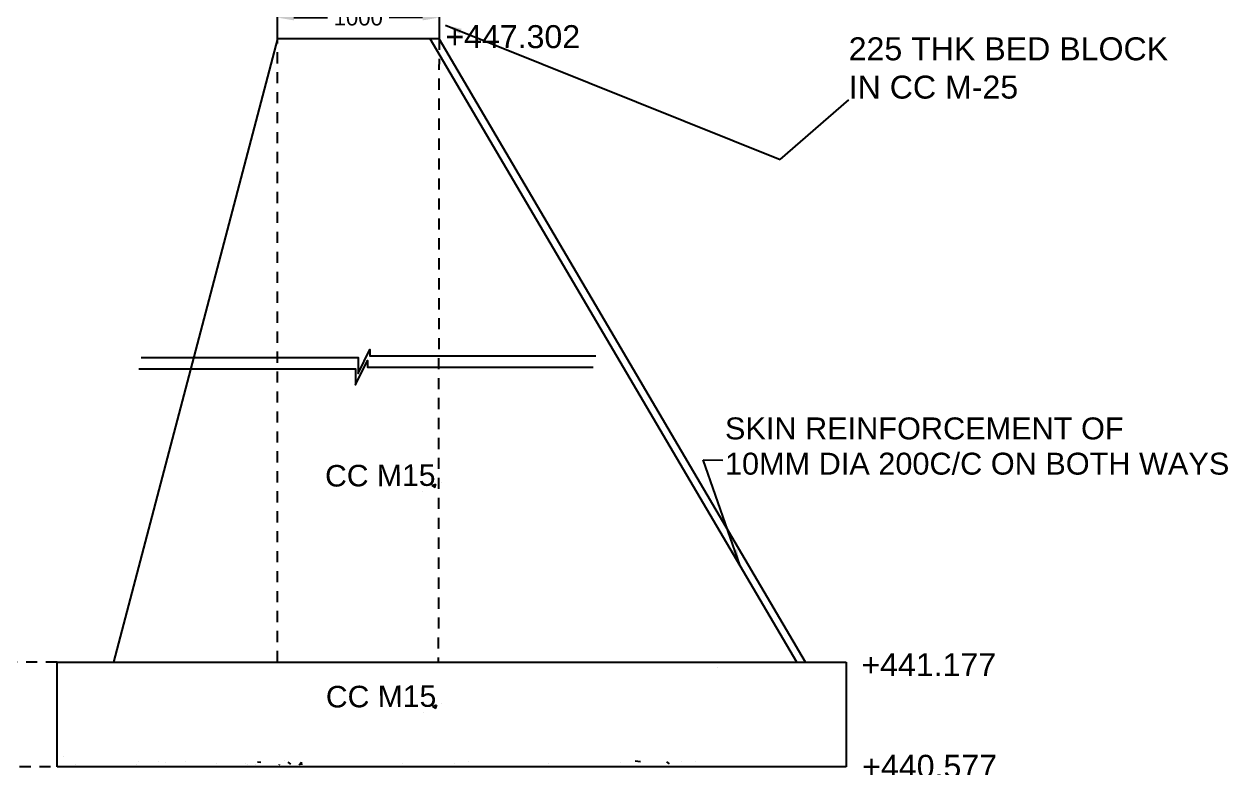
# Model space of a CAD drawing. Header units: metres. Extents: x 323 to 450, y 282 to 479.
# Drawn here: x 337.5 to 351.18, y 290.87 to 299.33 of the extents above; entities that cross this region are included whole.
import ezdxf

# ---------------------------------------------------------------- set-up
doc = ezdxf.new("R2010")
doc.units = ezdxf.units.M
doc.header["$MEASUREMENT"] = 0
doc.linetypes.add('HIDDEN', pattern=[9.525, 6.35, -3.175])
for name, color, linetype in [('DIMENSION', 255, 'Continuous'), ('DRAWING', 7, 'Continuous'), ('HATCH', 7, 'Continuous'), ('TEXT', 255, 'Continuous')]:
    doc.layers.add(name, color=color, linetype=linetype)
doc.styles.get("Standard").update_dxf_attribs({"font": 'arial.ttf'})
doc.dimstyles.get("Standard").update_dxf_attribs({"dimtxt": 0.18, "dimasz": 0.1875, "dimexe": 0.18, "dimexo": 0.0625, "dimgap": 0.09, "dimtad": 0, "dimtih": 1, "dimtoh": 1, "dimdec": 4, "dimzin": 0, "dimdsep": 46, "dimtxsty": 'Standard', "dimcen": 0.09, "dimadec": 0, "dimazin": 0, "dimtfac": 1, "dimtdec": 4, "dimtofl": 0, "dimtmove": 0, "dimatfit": 3, "dimfxl": 1, "dimtolj": 1, "dimtzin": 0, "dimarcsym": 0})

# ---------------------------------------------------------------- blocks, each defined once
blk = doc.blocks.new('*D86')
at = {"layer": 'Defpoints', "color": 0, "ltscale": 0.02, "transparency": 16777216}
for p in [(340.381, 299.406), (342.217, 299.406), (342.217, 299.406)]:
    blk.add_point(p, dxfattribs=at)
at = {"layer": 'DIMENSION', "color": 0, "lineweight": -2, "ltscale": 0.02, "transparency": 16777216}
for p, q in [((340.381, 299.469), (340.381, 299.586)), ((342.217, 299.469), (342.217, 299.586)), ((340.568, 299.406), (340.949, 299.406)), ((342.03, 299.406), (341.649, 299.406))]:
    blk.add_line(p, q, dxfattribs=at)
at = {"layer": 'DIMENSION', "color": 0, "ltscale": 0.02, "transparency": 16777216}
for points in [[(340.568, 299.438), (340.568, 299.375), (340.381, 299.406)], [(342.03, 299.438), (342.03, 299.375), (342.217, 299.406)]]:
    blk.add_solid(points, dxfattribs=at)
at = {"layer": 'DIMENSION', "color": 0, "ltscale": 0.02, "transparency": 16777216, "insert": (341.299, 299.406), "char_height": 0.18, "attachment_point": 5}
blk.add_mtext('\\A1;1000', dxfattribs=at)

msp = doc.modelspace()

# ---------------------------------------------------------------- linework, layer by layer
at = {"layer": 'DRAWING', "linetype": 'HIDDEN', "ltscale": 0.02}
for p, q in [((340.38078, 292.07628), (340.38078, 299.16608)), ((342.21726, 299.16608), (342.20897, 292.07628)), ((337.87629, 292.07628), (329.50341, 292.07628)), ((329.50341, 290.88984), (337.87629, 290.88984))]:
    msp.add_line(p, q, dxfattribs=at)
at = {"layer": 'DRAWING', "ltscale": 0.02}
for p, q in [((337.87629, 292.07628), (346.84517, 292.07628)), ((337.87629, 290.88316), (337.87629, 292.07628)), ((346.84517, 290.88316), (337.87629, 290.88316))]:
    msp.add_line(p, q, dxfattribs=at)
msp.add_lwpolyline([(340.38078, 299.64665), (342.21726, 299.64665), (342.21726, 299.16608), (340.38078, 299.16608)], close=True, dxfattribs=at)
for points in [[(340.38078, 299.16608), (338.51679, 292.07628)], [(346.28272, 292.07628), (342.11525, 299.16608)], [(346.38472, 292.07628), (342.21726, 299.16608)], [(338.83222, 295.54004), (341.29848, 295.54004), (341.29848, 295.35841), (341.43183, 295.63317), (341.43183, 295.55826), (344.00057, 295.55826)], [(338.80292, 295.41219), (341.26918, 295.41219), (341.26918, 295.23056), (341.40253, 295.50532), (341.40253, 295.43041), (343.97127, 295.43041)], [(346.84517, 292.07628), (346.84517, 290.88316)]]:
    msp.add_lwpolyline(points, dxfattribs=at)
at = {"layer": 'HATCH', "ltscale": 0.02}
for p, q in [((342.07706, 294.0964), (342.07706, 294.0964)), ((342.13543, 294.08348), (342.18117, 294.10104)), ((342.13543, 294.08348), (342.16793, 294.06157)), ((342.14847, 294.13065), (342.14847, 294.13065)), ((342.16832, 294.06108), (342.18156, 294.10056)), ((342.2406, 294.11793), (342.2406, 294.11793)), ((342.02881, 294.01808), (342.02881, 294.01808)), ((345.38013, 292.01707), (345.38013, 292.01707)), ((342.03772, 291.50506), (342.03772, 291.50506)), ((342.08598, 291.58338), (342.08598, 291.58338)), ((342.14435, 291.57047), (342.19009, 291.58803)), ((342.14435, 291.57047), (342.17685, 291.54855)), ((342.15738, 291.61764), (342.15738, 291.61764)), ((342.17724, 291.54807), (342.19048, 291.58755)), ((342.24952, 291.60491), (342.24952, 291.60491)), ((337.94445, 291.00126), (337.94445, 291.00126)), ((338.79993, 290.94377), (338.79993, 290.94377)), ((339.03093, 290.94614), (339.03093, 290.94614)), ((339.10289, 290.93664), (339.10289, 290.93664)), ((339.33939, 290.94232), (339.33939, 290.94232)), ((340.15219, 290.9414), (340.19124, 290.93799)), ((340.46208, 290.95092), (340.46208, 290.95092)), ((340.49765, 290.93836), (340.53015, 290.91644)), ((340.62624, 290.90694), (340.65226, 290.93794)), ((340.65828, 290.90694), (340.65265, 290.93746)), ((342.55749, 290.94035), (342.55749, 290.94035)), ((344.44796, 290.95242), (344.50606, 290.94341)), ((344.80194, 290.93979), (344.83443, 290.91787)), ((344.97225, 290.9469), (344.97225, 290.9469)), ((345.13176, 290.94068), (345.13176, 290.94068)), ((338.08219, 290.9135), (338.08219, 290.9135)), ((338.78351, 290.91357), (338.78351, 290.91357)), ((339.68813, 290.92758), (339.68813, 290.92758)), ((340.02139, 290.92399), (340.02139, 290.92399)), ((340.03686, 290.91285), (340.03686, 290.91285)), ((340.1321, 290.90909), (340.1321, 290.90909)), ((340.39954, 290.90694), (340.40222, 290.90973)), ((340.40289, 290.90694), (340.40262, 290.90927)), ((341.79814, 290.91922), (341.79814, 290.91922)), ((342.39395, 290.91882), (342.39395, 290.91882)), ((343.46028, 290.92637), (343.46028, 290.92637)), ((344.28012, 290.9321), (344.28012, 290.9321))]:
    msp.add_line(p, q, dxfattribs=at)

# ---------------------------------------------------------------- texts
at = {"layer": 'DIMENSION', "ltscale": 0.02}
for s, p in [('SKIN REINFORCEMENT OF', (345.46751, 294.60882)), ('10MM DIA 200C/C ON BOTH WAYS', (345.46751, 294.20794))]:
    msp.add_text(s, height=0.2495538, dxfattribs=at).set_placement(p)
at = {"layer": 'TEXT', "attachment_point": 1}
for s, insert, char_height, width in [('+447.302', (342.28892, 299.32069), 0.261312, 1.5207517), ('225 THK BED BLOCK IN CC M-25', (346.87403, 299.18224), 0.2613116, 3.6314821), ('+441.177', (347.01775, 292.17693), 0.261312, 1.5207517), ('+440.577', (347.02792, 291.02091), 0.261312, 1.5207517)]:
    msp.add_mtext(s, dxfattribs=dict(at, insert=insert, char_height=char_height, width=width))
at = {"layer": 'TEXT', "char_height": 0.24498, "width": 4.2739189, "attachment_point": 1, "rotation": 0.40756}
for insert in [(340.82595, 294.31587), (340.83487, 291.80286)]:
    msp.add_mtext(' CC M15', dxfattribs=dict(at, insert=insert))

# ---------------------------------------------------------------- dimensions: what is measured, and where the dimension line sits
at = {"layer": 'DIMENSION', "ltscale": 0.02}
dim = msp.add_linear_dim(base=(342.21726, 299.40636), p1=(340.38078, 299.40636), p2=(342.21726, 299.40636), text='1000', dimstyle='Standard', dxfattribs=at)
dim.commit()
dim.dimension.update_dxf_attribs({"geometry": '*D86', "text_midpoint": (341.29902, 299.40636)})

# ---------------------------------------------------------------- leaders
for points in [[(342.28892, 299.32069), (346.09355, 297.79301), (346.87403, 298.47186)], [(345.63865, 293.17198), (345.22069, 294.37571), (345.44491, 294.37168)]]:
    msp.add_leader(points, dimstyle='Standard', override={"dimgap": 0.09, "dimtad": 0}, dxfattribs=at)

doc.saveas('drawing.dxf')
